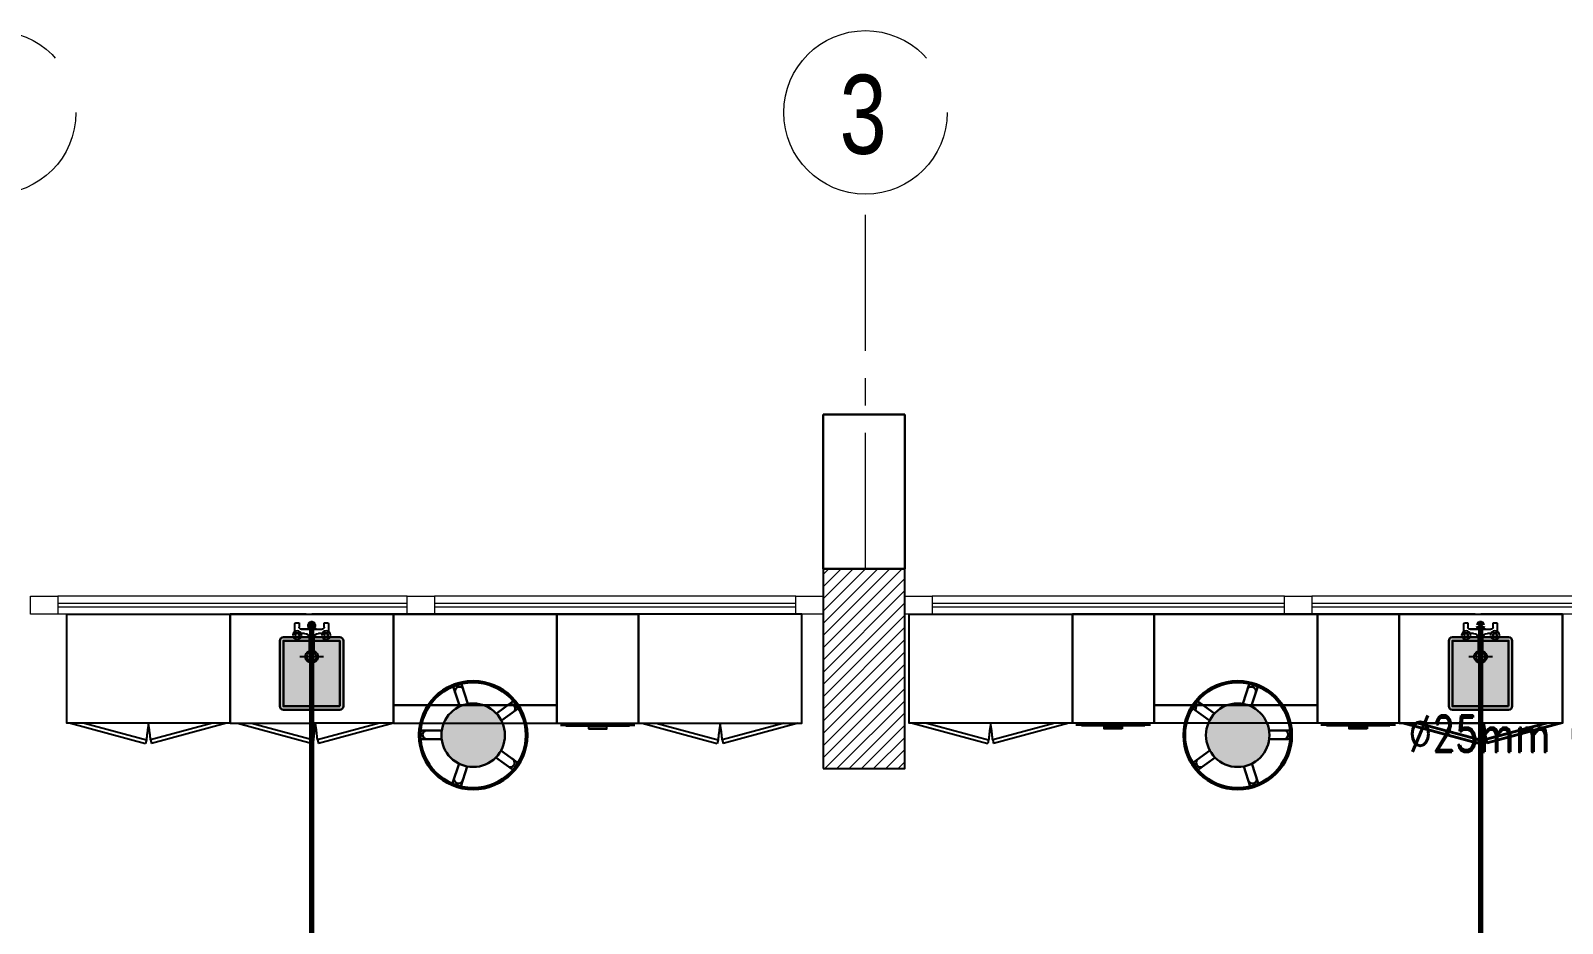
# Model space of a CAD drawing. Extents: x 800 to 995, y 398 to 804.
# Drawn here: x 902.31 to 910.75, y 681.83 to 686.74 of the extents above; entities that cross this region are included whole.
import ezdxf

# ---------------------------------------------------------------- set-up
doc = ezdxf.new("R2010")
doc.units = 0
doc.header["$MEASUREMENT"] = 0
for name, pattern in [('ACAD_ISO02W100', [15, 12, -3]), ('CENTERX2', [4, 2.5, -0.5, 0.5, -0.5]), ('DASHED', [19.05, 12.7, -6.35])]:
    doc.linetypes.add(name, pattern=pattern)
doc.layers.get('0').update_dxf_attribs({"color": 252, "linetype": 'CONTINUOUS', "lineweight": 30})
doc.layers.add('-FUR', color=252, linetype='CONTINUOUS')
doc.layers.add('SAN', color=2, linetype='CONTINUOUS')
for name, color, linetype, lineweight in [('axis', 1, 'CENTERX2', 5), ('Column', 6, 'CONTINUOUS', 25), ('elev', 90, 'CONTINUOUS', 9), ('hatch', 252, 'CONTINUOUS', 9), ('P-C-WATER', 5, 'CONTINUOUS', 70), ('P-TEXT', 1, 'CONTINUOUS', 25), ('txt in circle', 11, 'CONTINUOUS', 13), ('Wall', 252, 'CONTINUOUS', 30), ('WINDOW', 252, 'CONTINUOUS', 5)]:
    doc.layers.add(name, color=color, linetype=linetype, lineweight=lineweight)
doc.styles.add('ROMANC', font='romand.shx')
doc.styles.add('SOSA2', font='SOSA.shx', dxfattribs={"width": 0.8})

# ---------------------------------------------------------------- blocks, each defined once
blk = doc.blocks.new('YY5Y5')
at = {"layer": 'SAN', "color": 1}
for p, q in [((434.16, 537.56), (433.7, 538.02)), ((433.83, 542.04), (433.83, 538.56)), ((435.73, 542.41), (434.2, 542.41)), ((435.58, 537.56), (436.04, 538.02)), ((435.73, 540.55), (435.73, 542.41)), ((436.72, 537.65), (438.25, 537.65)), ((446.18, 539.55), (436.73, 539.55)), ((443.04, 539.55), (446.16, 539.55)), ((444.65, 537.65), (446.18, 537.65)), ((447.32, 537.56), (446.86, 538.02)), ((447.16, 542.41), (447.16, 540.55)), ((448.69, 542.41), (447.16, 542.41)), ((448.74, 537.56), (449.2, 538.02)), ((449.07, 538.56), (449.07, 542.04)), ((434.16, 536.15), (433.7, 535.69)), ((435.58, 536.15), (436.04, 535.69)), ((440.5, 535.4), (440.5, 528.74)), ((442.4, 528.74), (442.4, 535.4)), ((447.32, 536.15), (446.86, 535.69)), ((448.74, 536.15), (449.2, 535.69)), ((440.87, 528.36), (442.03, 528.36))]:
    blk.add_line(p, q, dxfattribs=at)
at = {"layer": 'SAN', "color": 1, "linetype": 'Continuous'}
blk.add_line((439.23, 539.55), (439.86, 539.55), dxfattribs=at)
at = {"layer": 'SAN', "color": 2, "linetype": 'DASHED'}
for points in [[(441.45, 532.42), (441.45, 521.63)], [(436.06, 527.03), (446.84, 527.03)]]:
    blk.add_lwpolyline(points, dxfattribs=at)
at = {"layer": 'SAN', "color": 1}
for centre, radius in [((434.87, 536.85), 2), ((434.87, 536.85), 1), ((434.87, 536.85), 0.8), ((448.03, 536.85), 2), ((448.03, 536.85), 1), ((448.03, 536.85), 0.8)]:
    blk.add_circle(centre, radius, dxfattribs=at)
for centre, radius, start, end in [((434.2, 542.04), 0.375, 90, 180), ((436.73, 540.55), 1, 180, 270), ((438.25, 535.4), 2.25, 0, 90), ((444.65, 535.4), 2.25, 90, 180), ((446.16, 540.55), 1, 270, 0), ((448.69, 542.04), 0.375, 0, 90), ((441.45, 527.03), 2.86, 109.43194, 70.56806), ((441.45, 527.03), 2.08, 117.27647, 62.72353), ((440.87, 528.74), 0.375, 180, 270), ((442.03, 528.74), 0.375, 270, 360)]:
    blk.add_arc(centre, radius, start, end, dxfattribs=at)
blk = doc.blocks.new('fd')
at = {"layer": '-FUR'}
h = blk.add_hatch(color=254, dxfattribs=at)
h.paths.add_polyline_path([(1322.6636, 576.6994), (1322.3536, 576.6994), (1322.3536, 577.0594), (1322.6636, 577.0594)], flags=16)
edge = h.paths.add_edge_path()
edge.add_line((1322.6636, 576.6794), (1322.3536, 576.6794))
edge.add_arc((1322.3536, 576.6994), 0.02, 180, 270, ccw=False)
edge.add_line((1322.3336, 576.6994), (1322.3336, 577.0594))
edge.add_arc((1322.3536, 577.0594), 0.02, 90, 180, ccw=False)
edge.add_line((1322.3536, 577.0794), (1322.6636, 577.0794))
edge.add_arc((1322.6636, 577.0594), 0.02, 0, 90, ccw=False)
edge.add_line((1322.6836, 577.0594), (1322.6836, 576.6994))
edge.add_arc((1322.6636, 576.6994), 0.02, -90, 0, ccw=False)
blk.add_hatch(color=253, dxfattribs=at).paths.add_polyline_path([(1322.6636, 577.0594), (1322.6636, 576.6994), (1322.3536, 576.6994), (1322.3536, 577.0594)])
h = blk.add_hatch(color=251, dxfattribs=at)
h.paths.add_polyline_path([(1322.6337, 577.0294), (1322.6636, 577.0594), (1322.6636, 576.6994), (1322.6336, 576.7294)])
h.paths.add_polyline_path([(1322.6336, 576.7294), (1322.6636, 576.6994), (1322.3536, 576.6994), (1322.3836, 576.7294)])
h = blk.add_hatch(color=252, dxfattribs=at)
h.paths.add_polyline_path([(1322.3836, 577.0294), (1322.3536, 577.0594), (1322.6636, 577.0594), (1322.6337, 577.0294)])
h.paths.add_polyline_path([(1322.3836, 576.7294), (1322.3536, 576.6994), (1322.3536, 577.0594), (1322.3836, 577.0294)])
for p, q in [((1322.4784, 577.2056), (1322.0597, 577.2056)), ((1322.4784, 577.2056), (1322.9597, 577.2056)), ((1322.0597, 576.6056), (1322.5097, 576.6056)), ((1322.9597, 576.6056), (1322.5097, 576.6056))]:
    blk.add_line(p, q, dxfattribs=at)
at = {"layer": '-FUR', "linetype": 'ACAD_ISO02W100'}
for p, q in [((1322.0597, 577.2056), (1322.5097, 577.2056)), ((1322.9597, 577.2056), (1322.5097, 577.2056)), ((1322.0997, 576.6056), (1322.5133, 576.4948)), ((1322.177, 576.6056), (1322.5185, 576.5141)), ((1322.8824, 576.6056), (1322.541, 576.5141)), ((1322.9597, 576.6056), (1322.5462, 576.4948)), ((1322.5185, 576.5141), (1322.5133, 576.4948)), ((1322.541, 576.5141), (1322.5462, 576.4948))]:
    blk.add_line(p, q, dxfattribs=at)
for centre, start, end in [((1324.045, 576.3727), 171.26112, 174.70691), ((1321.0144, 576.3727), 5.29309, 8.73888)]:
    blk.add_arc(centre, 1.5331, start, end, dxfattribs=at)
for p, q in [((1322.0597, 577.2056), (1322.0597, 576.6056)), ((1322.9597, 577.2056), (1322.9597, 576.6056))]:
    blk.add_line(p, q)
blk.add_lwpolyline([(1322.6636, 576.6794), (1322.3536, 576.6794, -0.414214), (1322.3336, 576.6994), (1322.3336, 577.0594, -0.414214), (1322.3536, 577.0794), (1322.6636, 577.0794, -0.414214), (1322.6836, 577.0594), (1322.6836, 576.6994, -0.414214)], format="xyb", close=True)
blk.add_lwpolyline([(1322.6636, 576.6794), (1322.3536, 576.6794, -0.414214), (1322.3336, 576.6994), (1322.3336, 577.0594, -0.414214), (1322.3536, 577.0794), (1322.6636, 577.0794, -0.414214), (1322.6836, 577.0594), (1322.6836, 576.6994, -0.414214)], format="xyb", close=True)
blk.add_lwpolyline([(1322.6636, 576.6994), (1322.3536, 576.6994), (1322.3536, 577.0594), (1322.6636, 577.0594)], close=True)
at = {"extrusion": (0, 0, -1), "xscale": 0.0121000000000322, "yscale": 0.0121000000000322, "zscale": -0.0121}
blk.add_blockref('YY5Y5', (-1327.8502, 570.5947), dxfattribs=at)
blk = doc.blocks.new('juy')
blk.add_line((1322.9597, 577.2056), (1322.9597, 576.6056))
blk.add_blockref('fd', (0, 0))

msp = doc.modelspace()

# ---------------------------------------------------------------- hatches: boundary and pattern name
h = msp.add_hatch(color=256)
h.set_gradient(color1=(132, 132, 132), name='SPHERICAL')
h.paths.add_polyline_path([(904.7441, 683.0401, -1), (904.7441, 682.6901, -1)])
h = msp.add_hatch(color=256)
h.set_gradient(color1=(132, 132, 132), name='SPHERICAL')
h.paths.add_polyline_path([(908.9566, 683.0401, 1), (908.9566, 682.6901, 1)])
at = {"layer": 'hatch'}
h = msp.add_hatch(dxfattribs=at)
h.set_pattern_fill('ANSI31', color=252, scale=0.015, style=0)
h.set_pattern_definition([(45, (1098.880073, 345.358845), (-0.0336759605, 0.0336759605), [])])
h.paths.add_polyline_path([(906.6729, 682.6809), (907.1229, 682.6809), (907.1229, 683.781), (906.6729, 683.781)])

# ---------------------------------------------------------------- linework, layer by layer
at = {"layer": '-FUR', "linetype": 'ACAD_ISO02W100'}
for p, q in [((902.5051, 683.531), (903.4051, 683.531)), ((905.2051, 683.531), (905.6551, 683.531)), ((906.5551, 683.531), (905.6551, 683.531)), ((907.1456, 683.531), (908.0456, 683.531)), ((908.4956, 683.531), (908.0456, 683.531)), ((909.8456, 683.531), (909.3956, 683.531)), ((909.8456, 683.531), (910.7456, 683.531)), ((902.5251, 682.931), (902.9387, 682.8202)), ((902.6024, 682.931), (902.9439, 682.8395)), ((903.3079, 682.931), (902.9664, 682.8395)), ((903.3851, 682.931), (902.9716, 682.8202)), ((904.3051, 682.931), (905.2051, 682.931)), ((905.6751, 682.931), (906.0887, 682.8202)), ((905.7524, 682.931), (906.0939, 682.8395)), ((906.4579, 682.931), (906.1164, 682.8395)), ((906.5351, 682.931), (906.1216, 682.8202)), ((907.1656, 682.931), (907.5792, 682.8202)), ((907.2429, 682.931), (907.5844, 682.8395)), ((907.9483, 682.931), (907.6069, 682.8395)), ((908.0256, 682.931), (907.612, 682.8202)), ((909.3956, 682.931), (908.4956, 682.931)), ((909.8656, 682.931), (910.2792, 682.8202)), ((909.9429, 682.931), (910.2844, 682.8395)), ((910.6483, 682.931), (910.3069, 682.8395)), ((910.7256, 682.931), (910.312, 682.8202)), ((902.9439, 682.8395), (902.9387, 682.8202)), ((902.9664, 682.8395), (902.9716, 682.8202)), ((906.0939, 682.8395), (906.0887, 682.8202)), ((906.1164, 682.8395), (906.1216, 682.8202)), ((907.5844, 682.8395), (907.5792, 682.8202)), ((907.6069, 682.8395), (907.612, 682.8202)), ((910.2844, 682.8395), (910.2792, 682.8202)), ((910.3069, 682.8395), (910.312, 682.8202))]:
    msp.add_line(p, q, dxfattribs=at)
at = {"layer": '-FUR'}
for p, q in [((905.2251, 682.921), (905.6351, 682.921)), ((905.2551, 682.916), (905.6051, 682.916)), ((908.4756, 682.921), (908.0656, 682.921)), ((908.4456, 682.916), (908.0956, 682.916)), ((909.8256, 682.921), (909.4156, 682.921)), ((909.7956, 682.916), (909.4456, 682.916))]:
    msp.add_line(p, q, dxfattribs=at)
for points in [[(902.5051, 683.531), (903.4051, 683.531), (903.4051, 682.931), (902.5051, 682.931)], [(905.2051, 682.931), (905.6551, 682.931), (905.6551, 683.531), (905.2051, 683.531)], [(906.5551, 683.531), (905.6551, 683.531), (905.6551, 682.931), (906.5551, 682.931)], [(907.1456, 683.531), (908.0456, 683.531), (908.0456, 682.931), (907.1456, 682.931)], [(908.4956, 682.931), (908.0456, 682.931), (908.0456, 683.531), (908.4956, 683.531)], [(909.8456, 682.931), (909.3956, 682.931), (909.3956, 683.531), (909.8456, 683.531)], [(909.8456, 683.531), (910.7456, 683.531), (910.7456, 682.931), (909.8456, 682.931)]]:
    msp.add_lwpolyline(points, close=True, dxfattribs=at)
at = {"layer": '-FUR', "color": 1}
for points in [[(905.3801, 682.901), (905.4801, 682.901), (905.4801, 682.911), (905.3801, 682.911)], [(908.3206, 682.901), (908.2206, 682.901), (908.2206, 682.911), (908.3206, 682.911)], [(909.6706, 682.901), (909.5706, 682.901), (909.5706, 682.911), (909.6706, 682.911)]]:
    msp.add_lwpolyline(points, close=True, dxfattribs=at)
at = {"layer": '-FUR', "linetype": 'ACAD_ISO02W100'}
for centre, start, end in [((904.4704, 682.6981), 171.26112, 174.70691), ((901.4399, 682.6981), 5.29309, 8.73888), ((907.6204, 682.6981), 171.26112, 174.70691), ((904.5899, 682.6981), 5.29309, 8.73888), ((909.1109, 682.6981), 171.26112, 174.70691), ((906.0803, 682.6981), 5.29309, 8.73888), ((911.8109, 682.6981), 171.26112, 174.70691), ((908.7803, 682.6981), 5.29309, 8.73888)]:
    msp.add_arc(centre, 1.5331, start, end, dxfattribs=at)
for p, q in [((904.3051, 682.931), (904.3051, 683.531)), ((904.3051, 683.531), (905.2051, 683.531)), ((905.2051, 683.531), (905.2051, 682.931)), ((909.3956, 683.531), (908.4956, 683.531)), ((908.4956, 683.531), (908.4956, 682.931)), ((909.3956, 682.931), (909.3956, 683.531)), ((904.6698, 683.0235), (904.6337, 683.1331)), ((904.6402, 683.1457), (904.6663, 683.1541)), ((904.7151, 683.0376), (904.6805, 683.1455)), ((908.9857, 683.0376), (909.0203, 683.1455)), ((909.0309, 683.0235), (909.0671, 683.1331)), ((909.0606, 683.1457), (909.0344, 683.1541)), ((904.8719, 682.9847), (904.965, 683.053)), ((904.9789, 683.0507), (904.995, 683.0284)), ((908.7218, 683.0507), (908.7057, 683.0284)), ((908.8289, 682.9847), (908.7358, 683.053)), ((905.2051, 683.031), (904.3051, 683.031)), ((904.8993, 682.946), (904.9912, 683.0123)), ((905.2051, 682.931), (905.2051, 683.031)), ((908.4956, 682.931), (908.4956, 683.031)), ((908.4956, 683.031), (909.3956, 683.031)), ((908.8015, 682.946), (908.7096, 683.0123)), ((904.4451, 682.8529), (904.4452, 682.8804)), ((904.571, 682.8908), (904.4577, 682.8912)), ((909.1297, 682.8908), (909.243, 682.8912)), ((909.2557, 682.8529), (909.2556, 682.8804)), ((904.5705, 682.8434), (904.4551, 682.8429)), ((909.1303, 682.8434), (909.2457, 682.8429)), ((904.6662, 682.7084), (904.6308, 682.6007)), ((904.8691, 682.7425), (904.9605, 682.6756)), ((904.8974, 682.7806), (904.9911, 682.7131)), ((908.8034, 682.7806), (908.7097, 682.7131)), ((908.8317, 682.7425), (908.7402, 682.6756)), ((909.0345, 682.7084), (909.0699, 682.6007)), ((904.7111, 682.6932), (904.6759, 682.5833)), ((904.9932, 682.6991), (904.977, 682.677)), ((908.7075, 682.6991), (908.7238, 682.677)), ((908.9896, 682.6932), (909.0248, 682.5833)), ((904.6633, 682.5769), (904.6372, 682.5855)), ((909.0374, 682.5769), (909.0636, 682.5855))]:
    msp.add_line(p, q)
for centre, radius in [((904.7441, 682.8651), 0.299), ((904.7441, 682.8651), 0.29), ((908.9566, 682.8651), 0.299), ((908.9566, 682.8651), 0.29), ((904.7441, 682.8651), 0.175), ((908.9566, 682.8651), 0.175)]:
    msp.add_circle(centre, radius)
for centre, radius, start, end in [((904.6432, 683.1362), 0.01, 107.79115, 197.79115), ((904.6686, 683.1072), 0.025, 40.93495, 209.17517), ((904.6681, 683.1411), 0.0131, 19.65402, 97.72038), ((909.0321, 683.1072), 0.025, 330.82483, 139.06505), ((909.0326, 683.1411), 0.0131, 82.27962, 160.34598), ((909.0575, 683.1362), 0.01, 342.20885, 72.20885), ((904.9708, 683.0448), 0.01, 35.79115, 125.79115), ((908.7299, 683.0448), 0.01, 54.20885, 144.20885), ((904.9511, 683.0117), 0.025, 328.93495, 137.17517), ((904.9832, 683.0227), 0.0131, 307.65402, 25.72038), ((908.7176, 683.0227), 0.0131, 154.27962, 232.34598), ((908.7497, 683.0117), 0.025, 42.82483, 211.06505), ((904.4581, 682.8781), 0.0131, 91.65402, 169.72038), ((904.4905, 682.8681), 0.025, 112.93495, 281.17517), ((909.2102, 682.8681), 0.025, 258.82483, 67.06505), ((909.2426, 682.8781), 0.0131, 10.27962, 88.34598), ((904.4551, 682.8529), 0.01, 179.79115, 269.79115), ((909.2457, 682.8529), 0.01, 270.20885, 0.20885), ((904.9476, 682.7136), 0.025, 256.93495, 65.17517), ((904.9852, 682.7051), 0.01, 323.79115, 53.79115), ((908.7156, 682.7051), 0.01, 126.20885, 216.20885), ((908.7532, 682.7136), 0.025, 114.82483, 283.06505), ((904.6629, 682.6248), 0.025, 184.93495, 353.17517), ((904.9679, 682.6864), 0.0131, 235.65402, 313.72038), ((908.7328, 682.6864), 0.0131, 226.27962, 304.34598), ((909.0378, 682.6248), 0.025, 186.82483, 355.06505), ((904.6434, 682.5971), 0.0131, 163.65402, 241.72038), ((904.6664, 682.5864), 0.01, 251.79115, 341.79115), ((909.0343, 682.5864), 0.01, 198.20885, 288.20885), ((909.0574, 682.5971), 0.0131, 298.27962, 16.34598)]:
    msp.add_arc(centre, radius, start, end)
at = {"layer": 'axis', "color": 0, "ltscale": 0.3}
msp.add_line((906.9056, 683.781), (906.9056, 685.8447), dxfattribs=at)
at = {"layer": 'axis', "color": 0}
for centre in [(902.1056, 686.2947), (906.9056, 686.2947)]:
    msp.add_circle(centre, 0.45, dxfattribs=at)
at = {"layer": 'Column', "color": 252}
msp.add_lwpolyline([(906.6729, 682.6809), (907.1229, 682.6809), (907.1229, 683.781), (906.6729, 683.781)], close=True, dxfattribs=at)
at = {"layer": 'elev', "color": 252, "linetype": 'Continuous'}
for p, q in [((902.3058, 683.631), (902.4558, 683.631)), ((902.3058, 683.531), (902.3058, 683.631)), ((902.4558, 683.631), (902.4558, 683.531)), ((904.3806, 683.631), (904.5306, 683.631)), ((904.3806, 683.531), (904.3806, 683.631)), ((904.5306, 683.631), (904.5306, 683.531)), ((906.5229, 683.631), (906.6729, 683.631)), ((906.5229, 683.531), (906.5229, 683.631)), ((906.6729, 683.631), (906.6729, 683.531)), ((907.1229, 683.631), (907.2729, 683.631)), ((907.1229, 683.531), (907.1229, 683.631)), ((907.2729, 683.631), (907.2729, 683.531)), ((909.2143, 683.631), (909.3643, 683.631)), ((909.2143, 683.531), (909.2143, 683.631)), ((909.3643, 683.631), (909.3643, 683.531)), ((902.4558, 683.531), (902.3058, 683.531)), ((904.5306, 683.531), (904.3806, 683.531)), ((906.6729, 683.531), (906.5229, 683.531)), ((907.2729, 683.531), (907.1229, 683.531)), ((909.3643, 683.531), (909.2143, 683.531))]:
    msp.add_line(p, q, dxfattribs=at)
at = {"layer": 'P-C-WATER', "linetype": 'Continuous'}
for p, q in [((903.854, 683.4561, -0.1), (903.854, 679.1362, -0.1)), ((910.2945, 683.4561, -0.1), (910.2945, 679.1362, -0.1))]:
    msp.add_line(p, q, dxfattribs=at)
at = {"layer": 'P-C-WATER', "linetype": 'ByBlock'}
for centre, start, end in [((903.854, 683.4686), 0, 180), ((903.854, 683.4686), 180, 0), ((910.2945, 683.4686), 0, 180), ((910.2945, 683.4686), 180, 0)]:
    msp.add_arc(centre, 0.0125, start, end, dxfattribs=at)
at = {"layer": 'Wall', "color": 252, "linetype": 'Continuous'}
for p, q in [((907.1229, 684.631), (906.6729, 684.631)), ((906.6729, 684.631), (906.6729, 683.781)), ((907.1229, 683.781), (907.1229, 684.631)), ((906.6729, 683.781), (907.1229, 683.781))]:
    msp.add_line(p, q, dxfattribs=at)
at = {"layer": 'WINDOW', "color": 252, "linetype": 'Continuous'}
for p, q in [((904.3806, 683.631), (902.4558, 683.631)), ((904.3806, 683.591), (902.4558, 683.591)), ((904.3806, 683.571), (902.4558, 683.571)), ((906.5229, 683.631), (904.5306, 683.631)), ((906.5229, 683.591), (904.5306, 683.591)), ((906.5229, 683.571), (904.5306, 683.571)), ((909.2143, 683.631), (907.2729, 683.631)), ((909.2143, 683.591), (907.2729, 683.591)), ((909.2143, 683.571), (907.2729, 683.571)), ((911.3056, 683.631), (909.3643, 683.631)), ((911.3056, 683.591), (909.3643, 683.591)), ((911.3056, 683.571), (909.3643, 683.571)), ((904.3806, 683.531), (902.4558, 683.531)), ((906.5229, 683.531), (904.5306, 683.531)), ((909.2143, 683.531), (907.2729, 683.531)), ((911.3056, 683.531), (909.3643, 683.531))]:
    msp.add_line(p, q, dxfattribs=at)

# ---------------------------------------------------------------- block references
for p in [(-418.6546, 106.3254), (-412.2141, 106.3254)]:
    msp.add_blockref('juy', p)

# ---------------------------------------------------------------- texts
at = {"layer": 'P-TEXT', "color": 41, "style": 'ROMANC', "width": 0.75}
msp.add_text('%%C25mm CWS', height=0.2, dxfattribs=at).set_placement((909.8981, 682.7728))
at = {"layer": 'txt in circle', "color": 0, "ltscale": 0.01, "insert": (906.8927, 686.281), "char_height": 0.4355, "attachment_point": 5, "style": 'SOSA2'}
msp.add_mtext('3', dxfattribs=at)

doc.saveas('drawing.dxf')
